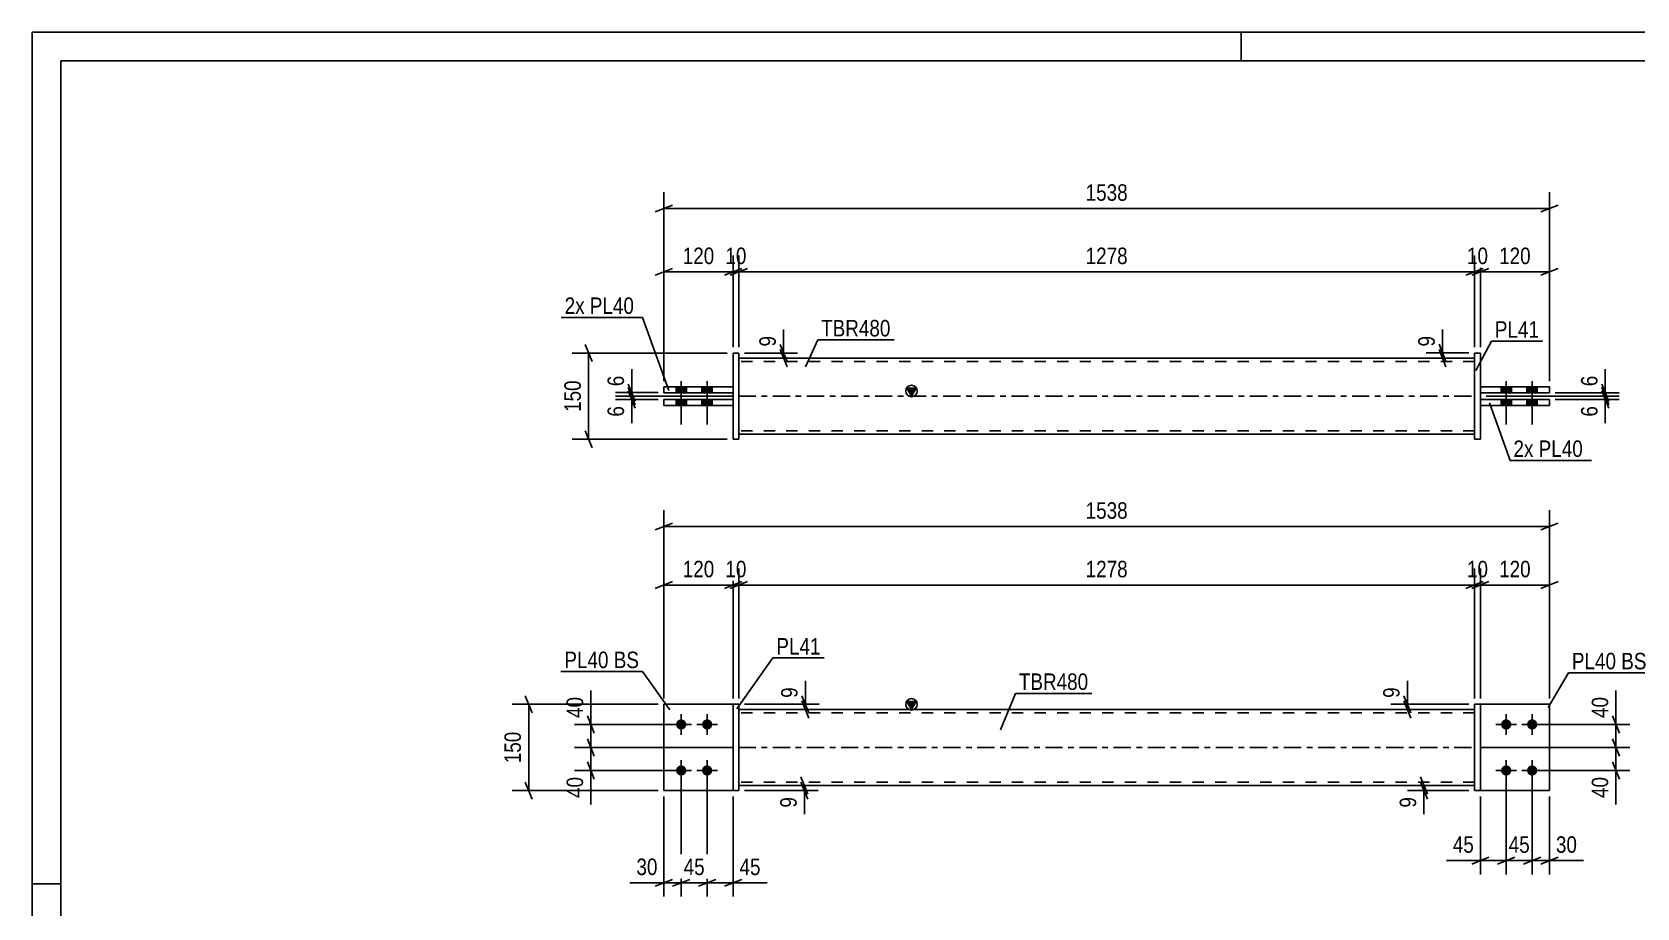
# Model space of a CAD drawing. Header units: millimetres. Extents: x 0 to 420, y 0 to 297.
# Drawn here: x 0 to 278.8, y 144.8 to 297 of the extents above; entities that cross this region are included whole.
import ezdxf

# ---------------------------------------------------------------- set-up
doc = ezdxf.new("R2010")
doc.units = ezdxf.units.MM
doc.linetypes.add('DXK_LINE_DOT2', pattern=[3.9198, 1.9599, -1.9599])
doc.linetypes.add('DXK_LINE_DOT3', pattern=[5.9187, 2.979, -0.9799, 0.9799, -0.9799])
doc.styles.add('Arial Narrow', font='ARIALN.TTF', dxfattribs={"height": 0.2})

# ---------------------------------------------------------------- blocks, each defined once
blk = doc.blocks.new('Unknown-581591910-1127')
at = {"color": 5, "linetype": 'Continuous'}
for p, q in [((420, 297), (0, 297)), ((0, 297), (0, 0)), ((0, 292), (0, 297)), ((210, 292), (210, 297)), ((415, 292), (5, 292)), ((5, 292), (5, 5)), ((5, 149), (0, 149))]:
    blk.add_line(p, q, dxfattribs=at)
blk = doc.blocks.new('Part-581591910-1367 - 1364')
at = {"color": 2, "linetype": 'Continuous'}
for p, q in [((251.57, 180.2), (250.57, 180.2)), ((250.57, 165.2), (250.57, 180.2)), ((251.57, 180.2), (251.57, 165.2)), ((250.57, 165.2), (250.57, 165.2)), ((250.57, 165.2), (251.57, 165.2))]:
    blk.add_line(p, q, dxfattribs=at)
at = {"color": 7, "linetype": 'DXK_LINE_DOT2'}
for p, q in [((250.57, 180.2), (250.57, 180.2)), ((250.57, 180.2), (251.57, 180.2)), ((251.57, 180.2), (251.57, 180.2)), ((250.57, 165.2), (251.57, 165.2))]:
    blk.add_line(p, q, dxfattribs=at)
blk = doc.blocks.new('Part-581591910-1420 - 1364')
at = {"color": 7, "linetype": 'DXK_LINE_DOT2'}
for p, q in [((121.76, 180.2), (109.76, 180.2)), ((109.76, 180.2), (109.76, 165.2)), ((121.76, 165.2), (121.76, 180.2)), ((109.76, 165.2), (121.76, 165.2))]:
    blk.add_line(p, q, dxfattribs=at)
blk = doc.blocks.new('Bolt-581591910-1378 - 1364')
at = {"linetype": 'Continuous'}
for points in [[(112.76, 175.8, -1), (112.76, 177.6, -1)], [(117.26, 175.8, -1), (117.26, 177.6, -1)], [(112.76, 167.8, -1), (112.76, 169.6, -1)], [(117.26, 167.8, -1), (117.26, 169.6, -1)]]:
    blk.add_hatch(color=1, dxfattribs=at).paths.add_polyline_path(points)
at = {"color": 1, "linetype": 'Continuous'}
for p, q in [((112.76, 174.9), (112.76, 178.5)), ((117.26, 174.9), (117.26, 178.5)), ((114.56, 176.7), (110.96, 176.7)), ((119.06, 176.7), (115.46, 176.7)), ((112.76, 166.9), (112.76, 170.5)), ((117.26, 166.9), (117.26, 170.5)), ((114.56, 168.7), (110.96, 168.7)), ((119.06, 168.7), (115.46, 168.7))]:
    blk.add_line(p, q, dxfattribs=at)
blk = doc.blocks.new('Bolt-581591910-1379 - 1364')
at = {"linetype": 'Continuous'}
for points in [[(256.07, 177.6, -1), (256.07, 175.8, -1)], [(260.57, 177.6, -1), (260.57, 175.8, -1)], [(256.07, 169.6, -1), (256.07, 167.8, -1)], [(260.57, 169.6, -1), (260.57, 167.8, -1)]]:
    blk.add_hatch(color=1, dxfattribs=at).paths.add_polyline_path(points)
at = {"color": 1, "linetype": 'Continuous'}
for p, q in [((256.07, 178.5), (256.07, 174.9)), ((260.57, 178.5), (260.57, 174.9)), ((254.27, 176.7), (257.87, 176.7)), ((258.77, 176.7), (262.37, 176.7)), ((256.07, 170.5), (256.07, 166.9)), ((260.57, 170.5), (260.57, 166.9)), ((254.27, 168.7), (257.87, 168.7)), ((258.77, 168.7), (262.37, 168.7))]:
    blk.add_line(p, q, dxfattribs=at)
blk = doc.blocks.new('Part-581591910-1405 - 1364')
at = {"color": 2, "linetype": 'Continuous'}
for p, q in [((121.76, 180.2), (122.76, 180.2)), ((121.76, 165.2), (121.76, 180.2)), ((122.76, 180.2), (122.76, 180.2)), ((122.76, 180.2), (122.76, 165.2)), ((121.76, 165.2), (122.76, 165.2))]:
    blk.add_line(p, q, dxfattribs=at)
at = {"color": 7, "linetype": 'DXK_LINE_DOT2'}
for p, q in [((121.76, 180.2), (122.76, 180.2)), ((121.76, 165.2), (122.76, 165.2))]:
    blk.add_line(p, q, dxfattribs=at)
blk = doc.blocks.new('Part-581591910-1425 - 1364')
at = {"color": 2, "linetype": 'Continuous'}
for p, q in [((109.76, 165.2), (109.76, 180.2)), ((109.76, 180.2), (121.76, 180.2)), ((109.76, 165.2), (121.76, 165.2))]:
    blk.add_line(p, q, dxfattribs=at)
at = {"color": 7, "linetype": 'DXK_LINE_DOT2'}
blk.add_line((121.76, 165.2), (121.76, 180.2), dxfattribs=at)
blk = doc.blocks.new('Part-581591910-1440 - 1364')
at = {"linetype": 'Continuous'}
blk.add_hatch(color=2, dxfattribs=at).paths.add_polyline_path([(152.76, 179.3), (151.96, 180.7), (153.56, 180.7)])
at = {"color": 2, "linetype": 'Continuous'}
for p, q in [((122.76, 179.3), (250.57, 179.3)), ((152.76, 179.3), (151.96, 180.7)), ((151.96, 180.7), (153.56, 180.7)), ((153.56, 180.7), (152.76, 179.3)), ((122.76, 166.1), (250.57, 166.1))]:
    blk.add_line(p, q, dxfattribs=at)
at = {"color": 7, "linetype": 'DXK_LINE_DOT2'}
for p, q in [((122.76, 166.1), (122.76, 179.3)), ((250.57, 178.7), (122.76, 178.7)), ((250.57, 179.3), (250.57, 166.1)), ((250.57, 166.7), (122.76, 166.7))]:
    blk.add_line(p, q, dxfattribs=at)
at = {"color": 7, "linetype": 'DXK_LINE_DOT3'}
blk.add_line((122.76, 172.7), (250.57, 172.7), dxfattribs=at)
at = {"color": 2, "linetype": 'Continuous'}
blk.add_circle((152.76, 180.2), 1, dxfattribs=at)
blk = doc.blocks.new('Part-581591910-1445 - 1364')
at = {"color": 2, "linetype": 'Continuous'}
for p, q in [((263.57, 180.2), (251.57, 180.2)), ((263.57, 165.2), (263.57, 180.2)), ((251.57, 165.2), (263.57, 165.2))]:
    blk.add_line(p, q, dxfattribs=at)
at = {"color": 7, "linetype": 'DXK_LINE_DOT2'}
blk.add_line((251.57, 180.2), (251.57, 165.2), dxfattribs=at)
blk = doc.blocks.new('Part-581591910-1450 - 1364')
at = {"color": 7, "linetype": 'DXK_LINE_DOT2'}
for p, q in [((263.57, 180.2), (251.57, 180.2)), ((251.57, 180.2), (251.57, 165.2)), ((263.57, 165.2), (263.57, 180.2)), ((251.57, 165.2), (263.57, 165.2))]:
    blk.add_line(p, q, dxfattribs=at)
blk = doc.blocks.new('Part-581591910-1793 - 1767')
at = {"color": 2, "linetype": 'Continuous'}
for p, q in [((109.76, 232.14), (109.76, 233.14)), ((109.76, 233.14), (121.76, 233.14)), ((109.76, 232.14), (109.76, 232.14)), ((109.76, 232.14), (121.76, 232.14)), ((121.76, 233.14), (121.76, 232.14))]:
    blk.add_line(p, q, dxfattribs=at)
at = {"color": 7, "linetype": 'DXK_LINE_DOT2'}
for p, q in [((109.76, 233.14), (121.76, 233.14)), ((121.76, 232.14), (109.76, 232.14))]:
    blk.add_line(p, q, dxfattribs=at)
blk = doc.blocks.new('Part-581591910-1778 - 1767')
at = {"color": 2, "linetype": 'Continuous'}
for p, q in [((251.57, 232.14), (251.57, 233.14)), ((251.57, 233.14), (263.57, 233.14)), ((251.57, 232.14), (251.57, 232.14)), ((251.57, 232.14), (263.57, 232.14)), ((263.57, 232.14), (263.57, 233.14))]:
    blk.add_line(p, q, dxfattribs=at)
at = {"color": 7, "linetype": 'DXK_LINE_DOT2'}
for p, q in [((251.57, 233.14), (263.57, 233.14)), ((251.57, 232.14), (263.57, 232.14))]:
    blk.add_line(p, q, dxfattribs=at)
blk = doc.blocks.new('Part-581591910-1798 - 1767')
at = {"color": 2, "linetype": 'Continuous'}
for p, q in [((109.76, 234.34), (109.76, 235.34)), ((109.76, 235.34), (121.76, 235.34)), ((109.76, 234.34), (109.76, 234.34)), ((109.76, 234.34), (121.76, 234.34)), ((121.76, 235.34), (121.76, 234.34))]:
    blk.add_line(p, q, dxfattribs=at)
at = {"color": 7, "linetype": 'DXK_LINE_DOT2'}
for p, q in [((109.76, 235.34), (121.76, 235.34)), ((109.76, 235.34), (109.76, 235.34)), ((109.76, 234.34), (121.76, 234.34)), ((121.76, 235.34), (121.76, 235.34))]:
    blk.add_line(p, q, dxfattribs=at)
blk = doc.blocks.new('Part-581591910-1773 - 1767')
at = {"linetype": 'Continuous'}
blk.add_hatch(color=2, dxfattribs=at).paths.add_polyline_path([(152.76, 233.74), (151.96, 235.14), (153.56, 235.14)])
at = {"color": 2, "linetype": 'Continuous'}
for p, q in [((122.76, 240.34), (250.57, 240.34)), ((152.76, 233.74), (151.96, 235.14)), ((151.96, 235.14), (153.56, 235.14)), ((153.56, 235.14), (152.76, 233.74)), ((122.76, 227.14), (250.57, 227.14))]:
    blk.add_line(p, q, dxfattribs=at)
at = {"color": 7, "linetype": 'DXK_LINE_DOT2'}
for p, q in [((122.76, 240.34), (122.76, 227.14)), ((250.57, 239.74), (122.76, 239.74)), ((250.57, 240.34), (250.57, 227.14)), ((250.57, 227.74), (122.76, 227.74))]:
    blk.add_line(p, q, dxfattribs=at)
at = {"color": 7, "linetype": 'DXK_LINE_DOT3'}
blk.add_line((122.76, 233.74), (250.57, 233.74), dxfattribs=at)
at = {"color": 2, "linetype": 'Continuous'}
blk.add_circle((152.76, 234.64), 1, dxfattribs=at)
blk = doc.blocks.new('Part-581591910-1783 - 1767')
at = {"color": 2, "linetype": 'Continuous'}
for p, q in [((251.57, 234.34), (251.57, 235.34)), ((263.57, 235.34), (251.57, 235.34)), ((251.57, 234.34), (251.57, 234.34)), ((251.57, 234.34), (263.57, 234.34)), ((263.57, 235.34), (263.57, 234.34))]:
    blk.add_line(p, q, dxfattribs=at)
at = {"color": 7, "linetype": 'DXK_LINE_DOT2'}
for p, q in [((251.57, 235.34), (251.57, 235.34)), ((251.57, 235.34), (263.57, 235.34)), ((251.57, 234.34), (263.57, 234.34)), ((263.57, 235.34), (263.57, 235.34))]:
    blk.add_line(p, q, dxfattribs=at)
blk = doc.blocks.new('Part-581591910-1799 - 1767')
at = {"color": 2, "linetype": 'Continuous'}
for p, q in [((121.76, 241.24), (121.76, 226.24)), ((121.76, 241.24), (122.76, 241.24)), ((122.76, 241.24), (122.76, 241.24)), ((122.76, 241.24), (122.76, 226.24)), ((121.76, 226.24), (121.76, 226.24)), ((122.76, 226.24), (121.76, 226.24))]:
    blk.add_line(p, q, dxfattribs=at)
at = {"color": 7, "linetype": 'DXK_LINE_DOT2'}
for p, q in [((122.76, 241.24), (121.76, 241.24)), ((122.76, 241.24), (122.76, 241.24)), ((121.76, 226.24), (122.76, 226.24))]:
    blk.add_line(p, q, dxfattribs=at)
blk = doc.blocks.new('Part-581591910-1788 - 1767')
at = {"color": 2, "linetype": 'Continuous'}
for p, q in [((250.57, 241.24), (250.57, 241.24)), ((250.57, 226.24), (250.57, 241.24)), ((250.57, 241.24), (251.57, 241.24)), ((251.57, 241.24), (251.57, 241.24)), ((251.57, 241.24), (251.57, 226.24)), ((250.57, 226.24), (250.57, 226.24)), ((250.57, 226.24), (251.57, 226.24)), ((251.57, 226.24), (251.57, 226.24))]:
    blk.add_line(p, q, dxfattribs=at)
at = {"color": 7, "linetype": 'DXK_LINE_DOT2'}
for p, q in [((250.57, 241.24), (250.57, 241.24)), ((250.57, 241.24), (251.57, 241.24)), ((250.57, 226.24), (251.57, 226.24))]:
    blk.add_line(p, q, dxfattribs=at)
blk = doc.blocks.new('Bolt-581591910-1800 - 1767')
at = {"linetype": 'Continuous'}
for points in [[(256.97, 235.34), (255.17, 235.34), (255.17, 234.34), (256.97, 234.34)], [(256.97, 235.34), (255.17, 235.34), (255.17, 234.34), (256.97, 234.34)], [(261.47, 235.34), (259.67, 235.34), (259.67, 234.34), (261.47, 234.34)], [(261.47, 235.34), (259.67, 235.34), (259.67, 234.34), (261.47, 234.34)], [(256.97, 233.14), (255.17, 233.14), (255.17, 232.14), (256.97, 232.14)], [(256.97, 233.14), (255.17, 233.14), (255.17, 232.14), (256.97, 232.14)], [(261.47, 233.14), (259.67, 233.14), (259.67, 232.14), (261.47, 232.14)], [(261.47, 233.14), (259.67, 233.14), (259.67, 232.14), (261.47, 232.14)]]:
    blk.add_hatch(color=1, dxfattribs=at).paths.add_polyline_path(points)
at = {"color": 1, "linetype": 'Continuous'}
for p, q in [((255.17, 235.34), (255.17, 234.34)), ((255.17, 235.34), (255.17, 234.34)), ((256.07, 236.34), (256.07, 228.84)), ((256.07, 236.34), (256.07, 228.84)), ((256.97, 235.34), (256.97, 234.34)), ((256.97, 235.34), (256.97, 234.34)), ((259.67, 235.34), (259.67, 234.34)), ((259.67, 235.34), (259.67, 234.34)), ((260.57, 236.34), (260.57, 228.84)), ((260.57, 236.34), (260.57, 228.84)), ((261.47, 235.34), (261.47, 234.34)), ((261.47, 235.34), (261.47, 234.34)), ((255.17, 233.14), (255.17, 232.14)), ((255.17, 233.14), (255.17, 232.14)), ((256.97, 233.14), (256.97, 232.14)), ((256.97, 233.14), (256.97, 232.14)), ((259.67, 233.14), (259.67, 232.14)), ((259.67, 233.14), (259.67, 232.14)), ((261.47, 233.14), (261.47, 232.14)), ((261.47, 233.14), (261.47, 232.14))]:
    blk.add_line(p, q, dxfattribs=at)
blk = doc.blocks.new('Bolt-581591910-1801 - 1767')
at = {"linetype": 'Continuous'}
for points in [[(111.86, 234.34), (113.66, 234.34), (113.66, 235.34), (111.86, 235.34)], [(111.86, 234.34), (113.66, 234.34), (113.66, 235.34), (111.86, 235.34)], [(116.36, 234.34), (118.16, 234.34), (118.16, 235.34), (116.36, 235.34)], [(116.36, 234.34), (118.16, 234.34), (118.16, 235.34), (116.36, 235.34)], [(111.86, 232.14), (113.66, 232.14), (113.66, 233.14), (111.86, 233.14)], [(111.86, 232.14), (113.66, 232.14), (113.66, 233.14), (111.86, 233.14)], [(116.36, 232.14), (118.16, 232.14), (118.16, 233.14), (116.36, 233.14)], [(116.36, 232.14), (118.16, 232.14), (118.16, 233.14), (116.36, 233.14)]]:
    blk.add_hatch(color=1, dxfattribs=at).paths.add_polyline_path(points)
at = {"color": 1, "linetype": 'Continuous'}
for p, q in [((111.86, 235.34), (111.86, 234.34)), ((111.86, 235.34), (111.86, 234.34)), ((112.76, 236.34), (112.76, 228.84)), ((112.76, 236.34), (112.76, 228.84)), ((113.66, 235.34), (113.66, 234.34)), ((113.66, 235.34), (113.66, 234.34)), ((116.36, 235.34), (116.36, 234.34)), ((116.36, 235.34), (116.36, 234.34)), ((117.26, 236.34), (117.26, 228.84)), ((117.26, 236.34), (117.26, 228.84)), ((118.16, 235.34), (118.16, 234.34)), ((118.16, 235.34), (118.16, 234.34)), ((111.86, 233.14), (111.86, 232.14)), ((111.86, 233.14), (111.86, 232.14)), ((113.66, 233.14), (113.66, 232.14)), ((113.66, 233.14), (113.66, 232.14)), ((116.36, 233.14), (116.36, 232.14)), ((116.36, 233.14), (116.36, 232.14)), ((118.16, 233.14), (118.16, 232.14)), ((118.16, 233.14), (118.16, 232.14))]:
    blk.add_line(p, q, dxfattribs=at)
blk = doc.blocks.new('StraightDimension-581591910-1609 - 1364')
at = {"color": 7, "linetype": 'Continuous'}
for p, q in [((96.46, 174.2), (97.66, 171.2)), ((121.76, 172.7), (94.21, 172.7)), ((97.66, 167.2), (96.46, 170.2)), ((97.06, 168.7), (97.06, 172.7)), ((111.76, 168.7), (94.21, 168.7))]:
    blk.add_line(p, q, dxfattribs=at)
at = {"color": 0}
blk.add_wipeout([(96.31, 168.17), (92.11, 168.17), (92.11, 163.32), (96.31, 163.32)], dxfattribs=at)
at = {"color": 7, "linetype": 'Continuous'}
blk.add_line((97.06, 168.7), (97.06, 162.79), dxfattribs=at)
blk.add_line((97.06, 168.7), (97.06, 162.79), dxfattribs=at)
at = {"color": 3, "style": 'Arial Narrow'}
blk.add_text('40', height=2.863, rotation=90.0002, dxfattribs=at).set_placement((95.71, 163.92))
blk = doc.blocks.new('StraightDimension-581591910-1665 - 1364')
at = {"color": 7, "linetype": 'Continuous'}
for p, q in [((256.07, 167.7), (256.07, 150.65)), ((260.57, 167.7), (260.57, 150.65)), ((254.57, 152.45), (257.57, 153.65)), ((262.07, 153.65), (259.07, 152.45)), ((256.07, 153.05), (260.57, 153.05))]:
    blk.add_line(p, q, dxfattribs=at)
at = {"color": 0}
blk.add_wipeout([(260.75, 153.8), (260.75, 158), (255.9, 158), (255.9, 153.8)], dxfattribs=at)
at = {"color": 3, "style": 'Arial Narrow'}
blk.add_text('45', height=2.863, dxfattribs=at).set_placement((256.5, 154.4))
blk = doc.blocks.new('StraightDimension-581591910-1505 - 1364')
at = {"color": 7, "linetype": 'Continuous'}
for p, q in [((250.57, 181.2), (250.57, 203.77)), ((251.57, 181.2), (251.57, 203.77)), ((249.07, 200.32), (252.07, 201.52)), ((253.07, 201.52), (250.07, 200.32)), ((250.57, 200.92), (251.57, 200.92))]:
    blk.add_line(p, q, dxfattribs=at)
at = {"color": 0}
blk.add_wipeout([(253.5, 201.67), (253.5, 205.87), (248.65, 205.87), (248.65, 201.67)], dxfattribs=at)
at = {"color": 3, "style": 'Arial Narrow'}
blk.add_text('10', height=2.863, dxfattribs=at).set_placement((249.25, 202.27))
blk = doc.blocks.new('StraightDimension-581591910-1703 - 1364')
at = {"color": 7, "linetype": 'Continuous'}
for p, q in [((261.57, 176.7), (277.53, 176.7)), ((274.53, 178.2), (275.73, 175.2)), ((275.13, 172.7), (275.13, 176.7)), ((275.73, 171.2), (274.53, 174.2)), ((251.57, 172.7), (277.53, 172.7))]:
    blk.add_line(p, q, dxfattribs=at)
at = {"color": 0}
blk.add_wipeout([(274.38, 182.08), (270.18, 182.08), (270.18, 177.22), (274.38, 177.22)], dxfattribs=at)
at = {"color": 7, "linetype": 'Continuous'}
blk.add_line((275.13, 176.7), (275.13, 182.6), dxfattribs=at)
blk.add_line((275.13, 176.7), (275.13, 182.6), dxfattribs=at)
at = {"color": 3, "style": 'Arial Narrow'}
blk.add_text('40', height=2.863, rotation=90.0002, dxfattribs=at).set_placement((273.78, 177.82))
blk = doc.blocks.new('StraightDimension-581591910-1600 - 1364')
at = {"color": 7, "linetype": 'Continuous'}
for p, q in [((133.72, 181.7), (134.92, 178.7)), ((123.76, 180.2), (136.72, 180.2)), ((123.76, 179.3), (136.72, 179.3)), ((134.92, 177.8), (133.72, 180.8)), ((134.32, 179.3), (134.32, 180.2))]:
    blk.add_line(p, q, dxfattribs=at)
at = {"color": 0}
blk.add_wipeout([(133.57, 183.75), (129.37, 183.75), (129.37, 180.72), (133.57, 180.72)], dxfattribs=at)
at = {"color": 7, "linetype": 'Continuous'}
blk.add_line((134.32, 180.2), (134.32, 184.28), dxfattribs=at)
blk.add_line((134.32, 180.2), (134.32, 184.28), dxfattribs=at)
at = {"color": 3, "style": 'Arial Narrow'}
blk.add_text('9', height=2.86, rotation=90.0002, dxfattribs=at).set_placement((132.97, 181.32))
blk = doc.blocks.new('StraightDimension-581591910-1649 - 1364')
at = {"color": 7, "linetype": 'Continuous'}
for p, q in [((256.07, 167.7), (256.07, 150.65)), ((251.57, 164.2), (251.57, 150.65)), ((250.07, 152.45), (253.07, 153.65)), ((257.57, 153.65), (254.57, 152.45)), ((251.57, 153.05), (256.07, 153.05))]:
    blk.add_line(p, q, dxfattribs=at)
at = {"color": 0}
blk.add_wipeout([(251.05, 153.8), (251.05, 158), (246.19, 158), (246.19, 153.8)], dxfattribs=at)
at = {"color": 7, "linetype": 'Continuous'}
blk.add_line((251.57, 153.05), (245.67, 153.05), dxfattribs=at)
blk.add_line((251.57, 153.05), (245.67, 153.05), dxfattribs=at)
at = {"color": 3, "style": 'Arial Narrow'}
blk.add_text('45', height=2.863, dxfattribs=at).set_placement((246.79, 154.4))
blk = doc.blocks.new('StraightDimension-581591910-1560 - 1364')
at = {"color": 7, "linetype": 'Continuous'}
for p, q in [((112.76, 167.7), (112.76, 146.78)), ((109.76, 164.2), (109.76, 146.78)), ((108.26, 148.58), (111.26, 149.78)), ((109.76, 149.18), (112.76, 149.18)), ((114.26, 149.78), (111.26, 148.58))]:
    blk.add_line(p, q, dxfattribs=at)
at = {"color": 0}
blk.add_wipeout([(109.23, 149.93), (109.23, 154.13), (104.38, 154.13), (104.38, 149.93)], dxfattribs=at)
at = {"color": 7, "linetype": 'Continuous'}
blk.add_line((109.76, 149.18), (103.85, 149.18), dxfattribs=at)
blk.add_line((109.76, 149.18), (103.85, 149.18), dxfattribs=at)
at = {"color": 3, "style": 'Arial Narrow'}
blk.add_text('30', height=2.863, dxfattribs=at).set_placement((104.98, 150.53))
blk = doc.blocks.new('StraightDimension-581591910-1452 - 1364')
at = {"color": 7, "linetype": 'Continuous'}
for p, q in [((109.76, 181.2), (109.76, 203.77)), ((121.76, 181.2), (121.76, 203.77)), ((108.26, 200.32), (111.26, 201.52)), ((109.76, 200.92), (121.76, 200.92)), ((123.26, 201.52), (120.26, 200.32))]:
    blk.add_line(p, q, dxfattribs=at)
at = {"color": 0}
blk.add_wipeout([(119.1, 201.67), (119.1, 205.87), (112.42, 205.87), (112.42, 201.67)], dxfattribs=at)
at = {"color": 3, "style": 'Arial Narrow'}
blk.add_text('120', height=2.863, dxfattribs=at).set_placement((113.02, 202.27))
blk = doc.blocks.new('StraightDimension-581591910-1730 - 1364')
at = {"color": 7, "linetype": 'Continuous'}
for p, q in [((238.29, 181.7), (239.49, 178.7)), ((249.57, 180.2), (236.04, 180.2)), ((249.57, 179.3), (236.04, 179.3)), ((239.49, 177.8), (238.29, 180.8)), ((238.89, 179.3), (238.89, 180.2))]:
    blk.add_line(p, q, dxfattribs=at)
at = {"color": 0}
blk.add_wipeout([(238.14, 183.75), (233.94, 183.75), (233.94, 180.72), (238.14, 180.72)], dxfattribs=at)
at = {"color": 7, "linetype": 'Continuous'}
blk.add_line((238.89, 180.2), (238.89, 184.28), dxfattribs=at)
blk.add_line((238.89, 180.2), (238.89, 184.28), dxfattribs=at)
at = {"color": 3, "style": 'Arial Narrow'}
blk.add_text('9', height=2.86, rotation=90.0002, dxfattribs=at).set_placement((237.54, 181.32))
blk = doc.blocks.new('StraightDimension-581591910-1479 - 1364')
at = {"color": 7, "linetype": 'Continuous'}
for p, q in [((121.76, 181.2), (121.76, 203.77)), ((122.76, 181.2), (122.76, 203.77)), ((120.26, 200.32), (123.26, 201.52)), ((124.26, 201.52), (121.26, 200.32)), ((121.76, 200.92), (122.76, 200.92))]:
    blk.add_line(p, q, dxfattribs=at)
at = {"color": 0}
blk.add_wipeout([(124.69, 201.67), (124.69, 205.87), (119.83, 205.87), (119.83, 201.67)], dxfattribs=at)
at = {"color": 3, "style": 'Arial Narrow'}
blk.add_text('10', height=2.863, dxfattribs=at).set_placement((120.43, 202.27))
blk = doc.blocks.new('StraightDimension-581591910-1577 - 1364')
at = {"color": 7, "linetype": 'Continuous'}
for p, q in [((117.26, 167.7), (117.26, 146.78)), ((121.76, 164.2), (121.76, 146.78)), ((115.76, 148.58), (118.76, 149.78)), ((117.26, 149.18), (121.76, 149.18)), ((123.26, 149.78), (120.26, 148.58))]:
    blk.add_line(p, q, dxfattribs=at)
at = {"color": 0}
blk.add_wipeout([(127.14, 149.93), (127.14, 154.13), (122.28, 154.13), (122.28, 149.93)], dxfattribs=at)
at = {"color": 7, "linetype": 'Continuous'}
blk.add_line((121.76, 149.18), (127.66, 149.18), dxfattribs=at)
blk.add_line((121.76, 149.18), (127.66, 149.18), dxfattribs=at)
at = {"color": 3, "style": 'Arial Narrow'}
blk.add_text('45', height=2.863, dxfattribs=at).set_placement((122.88, 150.53))
blk = doc.blocks.new('StraightDimension-581591910-1496 - 1364')
at = {"color": 7, "linetype": 'Continuous'}
for p, q in [((122.76, 181.2), (122.76, 203.77)), ((250.57, 181.2), (250.57, 203.77)), ((124.26, 201.52), (121.26, 200.32)), ((122.76, 200.92), (250.57, 200.92)), ((249.07, 200.32), (252.07, 201.52))]:
    blk.add_line(p, q, dxfattribs=at)
at = {"color": 0}
blk.add_wipeout([(190.92, 201.67), (190.92, 205.87), (182.41, 205.87), (182.41, 201.67)], dxfattribs=at)
at = {"color": 3, "style": 'Arial Narrow'}
blk.add_text('1278', height=2.863, dxfattribs=at).set_placement((183.01, 202.27))
blk = doc.blocks.new('StraightDimension-581591910-1523 - 1364')
at = {"color": 7, "linetype": 'Continuous'}
for p, q in [((251.57, 181.2), (251.57, 203.77)), ((263.57, 181.2), (263.57, 203.77)), ((250.07, 200.32), (253.07, 201.52)), ((251.57, 200.92), (263.57, 200.92)), ((265.07, 201.52), (262.07, 200.32))]:
    blk.add_line(p, q, dxfattribs=at)
at = {"color": 0}
blk.add_wipeout([(260.92, 201.67), (260.92, 205.87), (254.23, 205.87), (254.23, 201.67)], dxfattribs=at)
at = {"color": 3, "style": 'Arial Narrow'}
blk.add_text('120', height=2.863, dxfattribs=at).set_placement((254.83, 202.27))
blk = doc.blocks.new('StraightDimension-581591910-1546 - 1364')
at = {"color": 7, "linetype": 'Continuous'}
for p, q in [((109.76, 181.2), (109.76, 213.94)), ((263.57, 181.2), (263.57, 213.94)), ((111.26, 211.69), (108.26, 210.49)), ((109.76, 211.09), (263.57, 211.09)), ((262.07, 210.49), (265.07, 211.69))]:
    blk.add_line(p, q, dxfattribs=at)
at = {"color": 0}
blk.add_wipeout([(190.92, 211.84), (190.92, 216.04), (182.41, 216.04), (182.41, 211.84)], dxfattribs=at)
at = {"color": 3, "style": 'Arial Narrow'}
blk.add_text('1538', height=2.863, dxfattribs=at).set_placement((183.01, 212.44))
blk = doc.blocks.new('StraightDimension-581591910-1570 - 1364')
at = {"color": 7, "linetype": 'Continuous'}
for p, q in [((112.76, 167.7), (112.76, 146.78)), ((117.26, 167.7), (117.26, 146.78)), ((111.26, 148.58), (114.26, 149.78)), ((112.76, 149.18), (117.26, 149.18)), ((118.76, 149.78), (115.76, 148.58))]:
    blk.add_line(p, q, dxfattribs=at)
at = {"color": 0}
blk.add_wipeout([(117.44, 149.93), (117.44, 154.13), (112.58, 154.13), (112.58, 149.93)], dxfattribs=at)
at = {"color": 3, "style": 'Arial Narrow'}
blk.add_text('45', height=2.863, dxfattribs=at).set_placement((113.18, 150.53))
blk = doc.blocks.new('StraightDimension-581591910-1591 - 1364')
at = {"color": 7, "linetype": 'Continuous'}
for p, q in [((133.56, 167.6), (134.76, 164.6)), ((123.76, 166.1), (136.56, 166.1)), ((123.76, 165.2), (136.56, 165.2)), ((134.76, 163.7), (133.56, 166.7)), ((134.16, 165.2), (134.16, 166.1))]:
    blk.add_line(p, q, dxfattribs=at)
at = {"color": 0}
blk.add_wipeout([(133.41, 164.67), (129.21, 164.67), (129.21, 161.65), (133.41, 161.65)], dxfattribs=at)
at = {"color": 7, "linetype": 'Continuous'}
blk.add_line((134.16, 165.2), (134.16, 161.12), dxfattribs=at)
blk.add_line((134.16, 165.2), (134.16, 161.12), dxfattribs=at)
at = {"color": 3, "style": 'Arial Narrow'}
blk.add_text('9', height=2.86, rotation=90.0002, dxfattribs=at).set_placement((132.81, 162.25))
blk = doc.blocks.new('StraightDimension-581591910-1626 - 1364')
at = {"color": 7, "linetype": 'Continuous'}
for p, q in [((111.76, 176.7), (94.21, 176.7)), ((96.46, 178.2), (97.66, 175.2)), ((97.06, 172.7), (97.06, 176.7)), ((97.66, 171.2), (96.46, 174.2)), ((121.76, 172.7), (94.21, 172.7))]:
    blk.add_line(p, q, dxfattribs=at)
at = {"color": 0}
blk.add_wipeout([(96.31, 182.08), (92.11, 182.08), (92.11, 177.22), (96.31, 177.22)], dxfattribs=at)
at = {"color": 7, "linetype": 'Continuous'}
blk.add_line((97.06, 176.7), (97.06, 182.6), dxfattribs=at)
blk.add_line((97.06, 176.7), (97.06, 182.6), dxfattribs=at)
at = {"color": 3, "style": 'Arial Narrow'}
blk.add_text('40', height=2.863, rotation=90.0002, dxfattribs=at).set_placement((95.71, 177.82))
blk = doc.blocks.new('StraightDimension-581591910-1640 - 1364')
at = {"color": 7, "linetype": 'Continuous'}
for p, q in [((241.17, 167.6), (242.37, 164.6)), ((249.57, 166.1), (238.92, 166.1)), ((249.57, 165.2), (238.92, 165.2)), ((242.37, 163.7), (241.17, 166.7)), ((241.77, 165.2), (241.77, 166.1))]:
    blk.add_line(p, q, dxfattribs=at)
at = {"color": 0}
blk.add_wipeout([(241.02, 164.67), (236.82, 164.67), (236.82, 161.65), (241.02, 161.65)], dxfattribs=at)
at = {"color": 7, "linetype": 'Continuous'}
blk.add_line((241.77, 165.2), (241.77, 161.12), dxfattribs=at)
blk.add_line((241.77, 165.2), (241.77, 161.12), dxfattribs=at)
at = {"color": 3, "style": 'Arial Narrow'}
blk.add_text('9', height=2.86, rotation=90.0002, dxfattribs=at).set_placement((240.42, 162.25))
blk = doc.blocks.new('StraightDimension-581591910-1675 - 1364')
at = {"color": 7, "linetype": 'Continuous'}
for p, q in [((260.57, 167.7), (260.57, 150.65)), ((263.57, 164.2), (263.57, 150.65)), ((259.07, 152.45), (262.07, 153.65)), ((265.07, 153.65), (262.07, 152.45)), ((260.57, 153.05), (263.57, 153.05))]:
    blk.add_line(p, q, dxfattribs=at)
at = {"color": 0}
blk.add_wipeout([(268.96, 153.8), (268.96, 158), (264.1, 158), (264.1, 153.8)], dxfattribs=at)
at = {"color": 7, "linetype": 'Continuous'}
blk.add_line((263.57, 153.05), (269.48, 153.05), dxfattribs=at)
blk.add_line((263.57, 153.05), (269.48, 153.05), dxfattribs=at)
at = {"color": 3, "style": 'Arial Narrow'}
blk.add_text('30', height=2.863, dxfattribs=at).set_placement((264.7, 154.4))
blk = doc.blocks.new('StraightDimension-581591910-1689 - 1364')
at = {"color": 7, "linetype": 'Continuous'}
for p, q in [((86.86, 178.7), (85.66, 181.7)), ((108.76, 180.2), (83.41, 180.2)), ((86.26, 165.2), (86.26, 180.2)), ((108.76, 165.2), (83.41, 165.2)), ((85.66, 166.7), (86.86, 163.7))]:
    blk.add_line(p, q, dxfattribs=at)
at = {"color": 0}
blk.add_wipeout([(85.51, 176.04), (81.31, 176.04), (81.31, 169.36), (85.51, 169.36)], dxfattribs=at)
at = {"color": 3, "style": 'Arial Narrow'}
blk.add_text('150', height=2.863, rotation=90.0002, dxfattribs=at).set_placement((84.91, 169.96))
blk = doc.blocks.new('StraightDimension-581591910-1716 - 1364')
at = {"color": 7, "linetype": 'Continuous'}
for p, q in [((274.53, 174.2), (275.73, 171.2)), ((251.57, 172.7), (277.53, 172.7)), ((275.73, 167.2), (274.53, 170.2)), ((275.13, 168.7), (275.13, 172.7)), ((261.57, 168.7), (277.53, 168.7))]:
    blk.add_line(p, q, dxfattribs=at)
at = {"color": 0}
blk.add_wipeout([(274.38, 168.17), (270.18, 168.17), (270.18, 163.32), (274.38, 163.32)], dxfattribs=at)
at = {"color": 7, "linetype": 'Continuous'}
blk.add_line((275.13, 168.7), (275.13, 162.79), dxfattribs=at)
blk.add_line((275.13, 168.7), (275.13, 162.79), dxfattribs=at)
at = {"color": 3, "style": 'Arial Narrow'}
blk.add_text('40', height=2.863, rotation=90.0002, dxfattribs=at).set_placement((273.78, 163.92))
blk = doc.blocks.new('StraightDimension-581591910-1890 - 1767')
at = {"color": 7, "linetype": 'Continuous'}
for p, q in [((251.57, 242.25), (251.57, 258.19)), ((263.57, 236.34), (263.57, 258.19)), ((250.07, 254.74), (253.07, 255.94)), ((251.57, 255.34), (263.57, 255.34)), ((265.07, 255.94), (262.07, 254.74))]:
    blk.add_line(p, q, dxfattribs=at)
at = {"color": 0}
blk.add_wipeout([(260.92, 256.09), (260.92, 260.29), (254.23, 260.29), (254.23, 256.09)], dxfattribs=at)
at = {"color": 3, "style": 'Arial Narrow'}
blk.add_text('120', height=2.863, dxfattribs=at).set_placement((254.83, 256.69))
blk = doc.blocks.new('StraightDimension-581591910-1851 - 1767')
at = {"color": 7, "linetype": 'Continuous'}
for p, q in [((108.76, 234.35), (101.32, 234.35)), ((103.57, 235.85), (104.77, 232.85)), ((104.77, 232.25), (103.57, 235.25)), ((104.17, 233.75), (104.17, 234.35)), ((121.76, 233.75), (101.32, 233.75))]:
    blk.add_line(p, q, dxfattribs=at)
at = {"color": 0}
blk.add_wipeout([(103.42, 237.9), (99.22, 237.9), (99.22, 234.87), (103.42, 234.87)], dxfattribs=at)
at = {"color": 7, "linetype": 'Continuous'}
blk.add_line((104.17, 234.35), (104.17, 238.42), dxfattribs=at)
blk.add_line((104.17, 234.35), (104.17, 238.42), dxfattribs=at)
at = {"color": 3, "style": 'Arial Narrow'}
blk.add_text('6', height=2.86, rotation=90.0002, dxfattribs=at).set_placement((102.82, 235.47))
blk = doc.blocks.new('StraightDimension-581591910-1930 - 1767')
at = {"color": 7, "linetype": 'Continuous'}
for p, q in [((121.76, 242.24), (121.76, 258.19)), ((122.76, 242.24), (122.76, 258.19)), ((120.26, 254.74), (123.26, 255.94)), ((124.26, 255.94), (121.26, 254.74)), ((121.76, 255.34), (122.76, 255.34))]:
    blk.add_line(p, q, dxfattribs=at)
at = {"color": 0}
blk.add_wipeout([(124.69, 256.09), (124.69, 260.29), (119.83, 260.29), (119.83, 256.09)], dxfattribs=at)
at = {"color": 3, "style": 'Arial Narrow'}
blk.add_text('10', height=2.863, dxfattribs=at).set_placement((120.43, 256.69))
blk = doc.blocks.new('StraightDimension-581591910-1805 - 1767')
at = {"color": 7, "linetype": 'Continuous'}
for p, q in [((244.4, 242.75), (245.6, 239.75)), ((249.57, 241.25), (242.15, 241.25)), ((249.57, 240.34), (242.15, 240.34)), ((245.6, 238.84), (244.4, 241.84)), ((245, 240.34), (245, 241.25))]:
    blk.add_line(p, q, dxfattribs=at)
at = {"color": 0}
blk.add_wipeout([(244.25, 244.8), (240.05, 244.8), (240.05, 241.77), (244.25, 241.77)], dxfattribs=at)
at = {"color": 7, "linetype": 'Continuous'}
blk.add_line((245, 241.25), (245, 245.32), dxfattribs=at)
blk.add_line((245, 241.25), (245, 245.32), dxfattribs=at)
at = {"color": 3, "style": 'Arial Narrow'}
blk.add_text('9', height=2.86, rotation=90.0002, dxfattribs=at).set_placement((243.65, 242.37))
blk = doc.blocks.new('StraightDimension-581591910-1816 - 1767')
at = {"color": 7, "linetype": 'Continuous'}
for p, q in [((264.57, 234.34), (275.67, 234.34)), ((272.67, 235.84), (273.87, 232.84)), ((273.87, 232.24), (272.67, 235.24)), ((273.27, 233.74), (273.27, 234.34)), ((252.57, 233.74), (275.67, 233.74))]:
    blk.add_line(p, q, dxfattribs=at)
at = {"color": 0}
blk.add_wipeout([(272.52, 237.9), (268.32, 237.9), (268.32, 234.87), (272.52, 234.87)], dxfattribs=at)
at = {"color": 7, "linetype": 'Continuous'}
blk.add_line((273.27, 234.34), (273.27, 238.42), dxfattribs=at)
blk.add_line((273.27, 234.34), (273.27, 238.42), dxfattribs=at)
at = {"color": 3, "style": 'Arial Narrow'}
blk.add_text('6', height=2.86, rotation=90.0002, dxfattribs=at).set_placement((271.92, 235.47))
blk = doc.blocks.new('StraightDimension-581591910-1825 - 1767')
at = {"color": 7, "linetype": 'Continuous'}
for p, q in [((272.67, 235.24), (273.87, 232.24)), ((273.87, 231.64), (272.67, 234.64)), ((252.57, 233.74), (275.67, 233.74)), ((264.57, 233.14), (275.67, 233.14)), ((273.27, 233.14), (273.27, 233.74))]:
    blk.add_line(p, q, dxfattribs=at)
at = {"color": 0}
blk.add_wipeout([(272.52, 232.62), (268.32, 232.62), (268.32, 229.59), (272.52, 229.59)], dxfattribs=at)
at = {"color": 7, "linetype": 'Continuous'}
blk.add_line((273.27, 233.14), (273.27, 229.07), dxfattribs=at)
blk.add_line((273.27, 233.14), (273.27, 229.07), dxfattribs=at)
at = {"color": 3, "style": 'Arial Narrow'}
blk.add_text('6', height=2.86, rotation=90.0002, dxfattribs=at).set_placement((271.92, 230.19))
blk = doc.blocks.new('StraightDimension-581591910-1835 - 1767')
at = {"color": 7, "linetype": 'Continuous'}
for p, q in [((103.57, 235.25), (104.77, 232.25)), ((104.77, 231.65), (103.57, 234.65)), ((121.76, 233.75), (101.32, 233.75)), ((108.76, 233.15), (101.32, 233.15)), ((104.17, 233.15), (104.17, 233.75))]:
    blk.add_line(p, q, dxfattribs=at)
at = {"color": 0}
blk.add_wipeout([(103.42, 232.62), (99.22, 232.62), (99.22, 229.59), (103.42, 229.59)], dxfattribs=at)
at = {"color": 7, "linetype": 'Continuous'}
blk.add_line((104.17, 233.15), (104.17, 229.07), dxfattribs=at)
blk.add_line((104.17, 233.15), (104.17, 229.07), dxfattribs=at)
at = {"color": 3, "style": 'Arial Narrow'}
blk.add_text('6', height=2.86, rotation=90.0002, dxfattribs=at).set_placement((102.82, 230.19))
blk = doc.blocks.new('StraightDimension-581591910-1868 - 1767')
at = {"color": 7, "linetype": 'Continuous'}
for p, q in [((129.94, 242.74), (131.14, 239.74)), ((123.76, 241.24), (132.94, 241.24)), ((123.76, 240.34), (132.94, 240.34)), ((131.14, 238.84), (129.94, 241.84)), ((130.54, 240.34), (130.54, 241.24))]:
    blk.add_line(p, q, dxfattribs=at)
at = {"color": 0}
blk.add_wipeout([(129.79, 244.8), (125.59, 244.8), (125.59, 241.77), (129.79, 241.77)], dxfattribs=at)
at = {"color": 7, "linetype": 'Continuous'}
blk.add_line((130.54, 241.24), (130.54, 245.32), dxfattribs=at)
blk.add_line((130.54, 241.24), (130.54, 245.32), dxfattribs=at)
at = {"color": 3, "style": 'Arial Narrow'}
blk.add_text('9', height=2.86, rotation=90.0002, dxfattribs=at).set_placement((129.19, 242.37))
blk = doc.blocks.new('StraightDimension-581591910-1879 - 1767')
at = {"color": 7, "linetype": 'Continuous'}
for p, q in [((97.27, 239.74), (96.07, 242.74)), ((120.76, 241.24), (93.82, 241.24)), ((96.67, 226.24), (96.67, 241.24)), ((120.76, 226.24), (93.82, 226.24)), ((96.07, 227.74), (97.27, 224.74))]:
    blk.add_line(p, q, dxfattribs=at)
at = {"color": 0}
blk.add_wipeout([(95.92, 237.09), (91.72, 237.09), (91.72, 230.4), (95.92, 230.4)], dxfattribs=at)
at = {"color": 3, "style": 'Arial Narrow'}
blk.add_text('150', height=2.863, rotation=90.0002, dxfattribs=at).set_placement((95.32, 231))
blk = doc.blocks.new('StraightDimension-581591910-1900 - 1767')
at = {"color": 7, "linetype": 'Continuous'}
for p, q in [((250.57, 242.25), (250.57, 258.19)), ((251.57, 242.25), (251.57, 258.19)), ((249.07, 254.74), (252.07, 255.94)), ((253.07, 255.94), (250.07, 254.74)), ((250.57, 255.34), (251.57, 255.34))]:
    blk.add_line(p, q, dxfattribs=at)
at = {"color": 0}
blk.add_wipeout([(253.5, 256.09), (253.5, 260.29), (248.65, 260.29), (248.65, 256.09)], dxfattribs=at)
at = {"color": 3, "style": 'Arial Narrow'}
blk.add_text('10', height=2.863, dxfattribs=at).set_placement((249.25, 256.69))
blk = doc.blocks.new('StraightDimension-581591910-1910 - 1767')
at = {"color": 7, "linetype": 'Continuous'}
for p, q in [((122.76, 242.24), (122.76, 258.19)), ((250.57, 242.24), (250.57, 258.19)), ((124.26, 255.94), (121.26, 254.74)), ((122.76, 255.34), (250.57, 255.34)), ((249.07, 254.74), (252.07, 255.94))]:
    blk.add_line(p, q, dxfattribs=at)
at = {"color": 0}
blk.add_wipeout([(190.92, 256.09), (190.92, 260.29), (182.41, 260.29), (182.41, 256.09)], dxfattribs=at)
at = {"color": 3, "style": 'Arial Narrow'}
blk.add_text('1278', height=2.863, dxfattribs=at).set_placement((183.01, 256.69))
blk = doc.blocks.new('StraightDimension-581591910-1920 - 1767')
at = {"color": 7, "linetype": 'Continuous'}
for p, q in [((109.76, 236.35), (109.76, 258.19)), ((121.76, 242.24), (121.76, 258.19)), ((108.26, 254.74), (111.26, 255.94)), ((109.76, 255.34), (121.76, 255.34)), ((123.26, 255.94), (120.26, 254.74))]:
    blk.add_line(p, q, dxfattribs=at)
at = {"color": 0}
blk.add_wipeout([(119.1, 256.09), (119.1, 260.29), (112.42, 260.29), (112.42, 256.09)], dxfattribs=at)
at = {"color": 3, "style": 'Arial Narrow'}
blk.add_text('120', height=2.863, dxfattribs=at).set_placement((113.02, 256.69))
blk = doc.blocks.new('StraightDimension-581591910-1941 - 1767')
at = {"color": 7, "linetype": 'Continuous'}
for p, q in [((109.76, 236.34), (109.76, 269.19)), ((263.57, 236.34), (263.57, 269.19)), ((111.26, 266.94), (108.26, 265.74)), ((109.76, 266.34), (263.57, 266.34)), ((262.07, 265.74), (265.07, 266.94))]:
    blk.add_line(p, q, dxfattribs=at)
at = {"color": 0}
blk.add_wipeout([(190.92, 267.09), (190.92, 271.29), (182.41, 271.29), (182.41, 267.09)], dxfattribs=at)
at = {"color": 3, "style": 'Arial Narrow'}
blk.add_text('1538', height=2.863, dxfattribs=at).set_placement((183.01, 267.69))
blk = doc.blocks.new('Mark-581591910-1400 - 1364')
at = {"color": 0}
blk.add_wipeout([(136.96, 188.85), (136.96, 191.85), (129.29, 191.85), (129.29, 188.85)], dxfattribs=at)
blk.add_wipeout([(136.96, 188.85), (136.96, 191.85), (129.29, 191.85), (129.29, 188.85)], dxfattribs=at)
at = {"color": 30, "linetype": 'Continuous'}
for p, q in [((122.4, 179.39), (128.69, 188.25)), ((128.69, 188.25), (137.56, 188.25))]:
    blk.add_line(p, q, dxfattribs=at)
at = {"color": 3, "style": 'Arial Narrow'}
blk.add_text('PL41', height=2.863, dxfattribs=at).set_placement((129.29, 188.85))
blk = doc.blocks.new('Mark-581591910-1436 - 1364')
at = {"color": 0}
blk.add_wipeout([(183.47, 182.7), (183.47, 185.7), (171.41, 185.7), (171.41, 182.7)], dxfattribs=at)
blk.add_wipeout([(183.47, 182.7), (183.47, 185.7), (171.41, 185.7), (171.41, 182.7)], dxfattribs=at)
at = {"color": 30, "linetype": 'Continuous'}
for p, q in [((168.21, 175.75), (170.81, 182.1)), ((170.81, 182.1), (184.07, 182.1))]:
    blk.add_line(p, q, dxfattribs=at)
at = {"color": 3, "style": 'Arial Narrow'}
blk.add_text('TBR480', height=2.863, dxfattribs=at).set_placement((171.41, 182.7))
blk = doc.blocks.new('MarkSet-581591910-1752 - 1364')
at = {"color": 0}
blk.add_wipeout([(275.15, 186.28), (275.15, 189.28), (267.48, 189.28), (267.48, 186.28)], dxfattribs=at)
blk.add_wipeout([(275.15, 186.28), (275.15, 189.28), (267.48, 189.28), (267.48, 186.28)], dxfattribs=at)
at = {"color": 30, "linetype": 'Continuous'}
blk.add_line((263.38, 179.62), (266.88, 185.68), dxfattribs=at)
at = {"color": 0}
blk.add_wipeout([(280.44, 186.28), (280.44, 189.28), (276.05, 189.28), (276.05, 186.28)], dxfattribs=at)
blk.add_wipeout([(280.44, 186.28), (280.44, 189.28), (276.05, 189.28), (276.05, 186.28)], dxfattribs=at)
at = {"color": 30, "linetype": 'Continuous'}
blk.add_line((266.88, 185.68), (281.04, 185.68), dxfattribs=at)
at = {"color": 3, "style": 'Arial Narrow'}
for s, p in [('PL40', (267.48, 186.28)), ('BS', (276.05, 186.28))]:
    blk.add_text(s, height=2.863, dxfattribs=at).set_placement(p)
blk = doc.blocks.new('MarkSet-581591910-1758 - 1364')
at = {"color": 0}
blk.add_wipeout([(100.14, 186.49), (100.14, 189.49), (92.46, 189.49), (92.46, 186.49)], dxfattribs=at)
blk.add_wipeout([(100.14, 186.49), (100.14, 189.49), (92.46, 189.49), (92.46, 186.49)], dxfattribs=at)
blk.add_wipeout([(105.42, 186.49), (105.42, 189.49), (101.04, 189.49), (101.04, 186.49)], dxfattribs=at)
blk.add_wipeout([(105.42, 186.49), (105.42, 189.49), (101.04, 189.49), (101.04, 186.49)], dxfattribs=at)
at = {"color": 30, "linetype": 'Continuous'}
for p in [(91.86, 185.89), (110.8, 179.26)]:
    blk.add_line(p, (106.02, 185.89), dxfattribs=at)
at = {"color": 3, "style": 'Arial Narrow'}
for s, p in [('PL40', (92.46, 186.49)), ('BS', (101.04, 186.49))]:
    blk.add_text(s, height=2.863, dxfattribs=at).set_placement(p)
blk = doc.blocks.new('Mark-581591910-1769 - 1767')
at = {"color": 0}
blk.add_wipeout([(149.12, 244.12), (149.12, 247.12), (137.06, 247.12), (137.06, 244.12)], dxfattribs=at)
blk.add_wipeout([(149.12, 244.12), (149.12, 247.12), (137.06, 247.12), (137.06, 244.12)], dxfattribs=at)
at = {"color": 30, "linetype": 'Continuous'}
for p, q in [((134.35, 238.86), (136.46, 243.52)), ((136.46, 243.52), (149.72, 243.52))]:
    blk.add_line(p, q, dxfattribs=at)
at = {"color": 3, "style": 'Arial Narrow'}
blk.add_text('TBR480', height=2.863, dxfattribs=at).set_placement((137.06, 244.12))
blk = doc.blocks.new('Mark-581591910-1784 - 1767')
at = {"color": 0}
blk.add_wipeout([(261.77, 243.9), (261.77, 246.9), (254.09, 246.9), (254.09, 243.9)], dxfattribs=at)
blk.add_wipeout([(261.77, 243.9), (261.77, 246.9), (254.09, 246.9), (254.09, 243.9)], dxfattribs=at)
at = {"color": 30, "linetype": 'Continuous'}
for p, q in [((250.8, 238.22), (253.49, 243.3)), ((253.49, 243.3), (262.37, 243.3))]:
    blk.add_line(p, q, dxfattribs=at)
at = {"color": 3, "style": 'Arial Narrow'}
blk.add_text('PL41', height=2.863, dxfattribs=at).set_placement((254.09, 243.9))
blk = doc.blocks.new('MarkSet-581591910-1979 - 1767')
at = {"color": 30, "linetype": 'Continuous'}
blk.add_line((110.61, 234.73), (106.05, 247.43), dxfattribs=at)
at = {"color": 0}
blk.add_wipeout([(95.98, 248.03), (95.98, 251.03), (92.51, 251.03), (92.51, 248.03)], dxfattribs=at)
blk.add_wipeout([(95.98, 248.03), (95.98, 251.03), (92.51, 251.03), (92.51, 248.03)], dxfattribs=at)
blk.add_wipeout([(104.55, 248.03), (104.55, 251.03), (96.88, 251.03), (96.88, 248.03)], dxfattribs=at)
blk.add_wipeout([(104.55, 248.03), (104.55, 251.03), (96.88, 251.03), (96.88, 248.03)], dxfattribs=at)
at = {"color": 30, "linetype": 'Continuous'}
blk.add_line((91.91, 247.43), (106.05, 247.43), dxfattribs=at)
at = {"color": 3, "style": 'Arial Narrow'}
for s, p in [('2x', (92.51, 248.03)), ('PL40', (96.88, 248.03))]:
    blk.add_text(s, height=2.863, dxfattribs=at).set_placement(p)
blk = doc.blocks.new('MarkSet-581591910-1973 - 1767')
at = {"color": 0}
blk.add_wipeout([(260.8, 223.18), (260.8, 226.18), (257.33, 226.18), (257.33, 223.18)], dxfattribs=at)
blk.add_wipeout([(260.8, 223.18), (260.8, 226.18), (257.33, 226.18), (257.33, 223.18)], dxfattribs=at)
at = {"color": 30, "linetype": 'Continuous'}
blk.add_line((253.19, 232.6), (256.73, 222.58), dxfattribs=at)
at = {"color": 0}
blk.add_wipeout([(269.37, 223.18), (269.37, 226.18), (261.7, 226.18), (261.7, 223.18)], dxfattribs=at)
blk.add_wipeout([(269.37, 223.18), (269.37, 226.18), (261.7, 226.18), (261.7, 223.18)], dxfattribs=at)
at = {"color": 30, "linetype": 'Continuous'}
blk.add_line((256.73, 222.58), (270.87, 222.58), dxfattribs=at)
at = {"color": 3, "style": 'Arial Narrow'}
for s, p in [('2x', (257.33, 223.18)), ('PL40', (261.7, 223.18))]:
    blk.add_text(s, height=2.863, dxfattribs=at).set_placement(p)

msp = doc.modelspace()

# ---------------------------------------------------------------- block references
for name in ['Unknown-581591910-1127', 'Part-581591910-1799 - 1767', 'Part-581591910-1773 - 1767', 'Part-581591910-1788 - 1767', 'Part-581591910-1798 - 1767', 'Bolt-581591910-1801 - 1767', 'Part-581591910-1783 - 1767', 'Bolt-581591910-1800 - 1767', 'Part-581591910-1793 - 1767', 'Part-581591910-1778 - 1767', 'Part-581591910-1420 - 1364', 'Part-581591910-1425 - 1364', 'Bolt-581591910-1378 - 1364', 'Part-581591910-1405 - 1364', 'Part-581591910-1440 - 1364', 'Part-581591910-1367 - 1364', 'Part-581591910-1445 - 1364', 'Part-581591910-1450 - 1364', 'Bolt-581591910-1379 - 1364']:
    msp.add_blockref(name, (0, 0))

# ---------------------------------------------------------------- next in the draw order: block references
for name in ['StraightDimension-581591910-1930 - 1767', 'StraightDimension-581591910-1890 - 1767', 'StraightDimension-581591910-1851 - 1767', 'StraightDimension-581591910-1505 - 1364', 'StraightDimension-581591910-1600 - 1364', 'StraightDimension-581591910-1609 - 1364', 'StraightDimension-581591910-1665 - 1364']:
    msp.add_blockref(name, (0, 0))

# ---------------------------------------------------------------- next in the draw order: block references
for name in ['StraightDimension-581591910-1868 - 1767', 'StraightDimension-581591910-1805 - 1767', 'StraightDimension-581591910-1816 - 1767', 'StraightDimension-581591910-1835 - 1767', 'StraightDimension-581591910-1452 - 1364', 'StraightDimension-581591910-1730 - 1364', 'StraightDimension-581591910-1703 - 1364', 'StraightDimension-581591910-1560 - 1364', 'StraightDimension-581591910-1577 - 1364', 'StraightDimension-581591910-1649 - 1364', 'StraightDimension-581591910-1675 - 1364']:
    msp.add_blockref(name, (0, 0))

# ---------------------------------------------------------------- next in the draw order: block references
for name in ['StraightDimension-581591910-1900 - 1767', 'StraightDimension-581591910-1879 - 1767', 'StraightDimension-581591910-1825 - 1767', 'StraightDimension-581591910-1479 - 1364', 'StraightDimension-581591910-1716 - 1364', 'StraightDimension-581591910-1570 - 1364', 'StraightDimension-581591910-1591 - 1364', 'StraightDimension-581591910-1640 - 1364']:
    msp.add_blockref(name, (0, 0))

# ---------------------------------------------------------------- next in the draw order: block references
for name in ['StraightDimension-581591910-1910 - 1767', 'MarkSet-581591910-1973 - 1767', 'StraightDimension-581591910-1496 - 1364']:
    msp.add_blockref(name, (0, 0))

# ---------------------------------------------------------------- next in the draw order: block references
for name in ['StraightDimension-581591910-1920 - 1767', 'StraightDimension-581591910-1523 - 1364']:
    msp.add_blockref(name, (0, 0))

# ---------------------------------------------------------------- next in the draw order: block references
for name in ['StraightDimension-581591910-1941 - 1767', 'StraightDimension-581591910-1546 - 1364']:
    msp.add_blockref(name, (0, 0))

# ---------------------------------------------------------------- next in the draw order: block references
for name in ['MarkSet-581591910-1979 - 1767', 'Mark-581591910-1769 - 1767', 'Mark-581591910-1784 - 1767', 'MarkSet-581591910-1752 - 1364', 'Mark-581591910-1436 - 1364', 'StraightDimension-581591910-1626 - 1364']:
    msp.add_blockref(name, (0, 0))

# ---------------------------------------------------------------- next in the draw order: block references
for name in ['Mark-581591910-1400 - 1364', 'StraightDimension-581591910-1689 - 1364']:
    msp.add_blockref(name, (0, 0))

# ---------------------------------------------------------------- next in the draw order: block references
msp.add_blockref('MarkSet-581591910-1758 - 1364', (0, 0))

doc.saveas('drawing.dxf')
